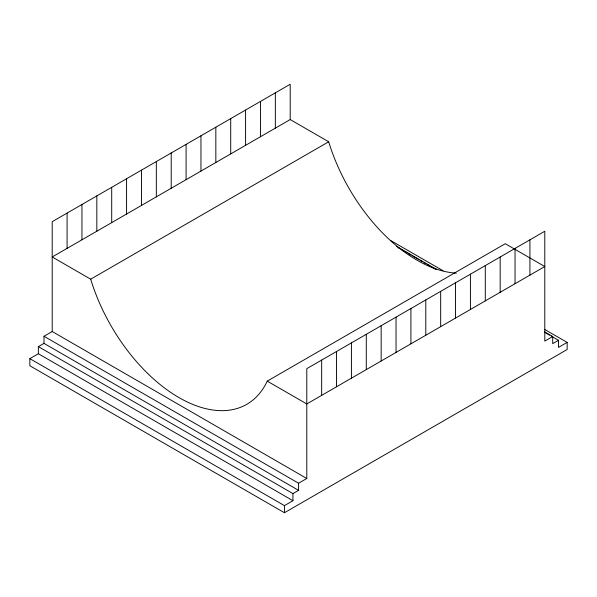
<?xml version="1.0" encoding="UTF-8"?>
<svg xmlns="http://www.w3.org/2000/svg" width="597" height="597" viewBox="0 0 597 597"><rect width="100%" height="100%" fill="white"/><g stroke="black" fill="none" stroke-linecap="round" stroke-linejoin="round"><path stroke-width="0.9" d="M456.257 273.142A135.661 78.326 60 0 1 328.686 141.773L290.209 119.557L52.208 256.971L90.684 279.18A135.661 78.326 60 0 0 178.966 397.587A135.661 78.326 60 0 0 267.247 381.125L505.256 243.71L544.792 266.538L306.791 403.953L267.247 381.125M90.684 279.18L328.686 141.773M43.991 336.253L298.575 483.234L298.575 490.353L43.991 343.365L43.991 336.253L52.208 331.514L306.791 478.495L306.791 368.655L544.792 231.24L544.792 341.088L552.703 336.521L552.703 343.633L558.479 340.297L558.479 347.409L567.15 342.402L567.15 349.514L284.433 512.741L29.85 365.76L29.85 358.648L38.365 353.73L292.948 500.711L292.948 493.6L38.365 346.618L38.365 353.73M38.365 346.618L43.991 343.365M298.575 483.234L306.791 478.495M292.948 493.6L298.575 490.353M29.85 358.648L284.433 505.629L292.948 500.711M390.714 240.539L443.078 270.769M544.591 329.38L567.15 342.402M396.408 246.285L436.691 269.538M544.643 331.865L552.703 336.521M398.162 247.733L399.774 248.665M401.378 249.591L403.796 250.986M405.408 251.919L407.02 252.852M408.632 253.777L411.049 255.173M412.661 256.106L418.303 259.359M419.915 260.292L422.325 261.687M423.937 262.62L425.549 263.546M427.161 264.478L429.579 265.874M431.191 266.807L435.22 269.128M544.785 332.387L549.621 335.178M551.232 336.111L558.479 340.297M529.92 239.83L529.92 275.127M515.047 248.419L515.047 283.717M500.167 257.008L500.167 292.306M485.294 265.598L485.294 300.895M470.421 274.18L470.421 309.477M455.541 282.769L455.541 318.067M440.668 291.358L440.668 326.656M425.788 299.948L425.788 335.245M410.915 308.537L410.915 343.835M396.042 317.126L396.042 352.424M381.162 325.716L381.162 361.013M366.289 334.298L366.289 369.595M351.417 342.887L351.417 378.185M336.536 351.476L336.536 386.774M321.664 360.066L321.664 395.363M290.209 119.557L290.209 84.259L52.208 221.674L52.208 331.514M284.433 505.629L284.433 512.741M275.336 92.848L275.336 128.146M260.464 101.438L260.464 136.735M245.583 110.027L245.583 145.325M230.711 118.616L230.711 153.907M215.838 127.198L215.838 162.496M200.958 135.788L200.958 171.085M186.085 144.377L186.085 179.675M171.212 152.966L171.212 188.264M156.332 161.556L156.332 196.853M141.459 170.145L141.459 205.443M126.579 178.727L126.579 214.024M111.706 187.316L111.706 222.614M96.833 195.906L96.833 231.203M81.953 204.495L81.953 239.793M67.08 213.084L67.08 248.382"/></g></svg>
